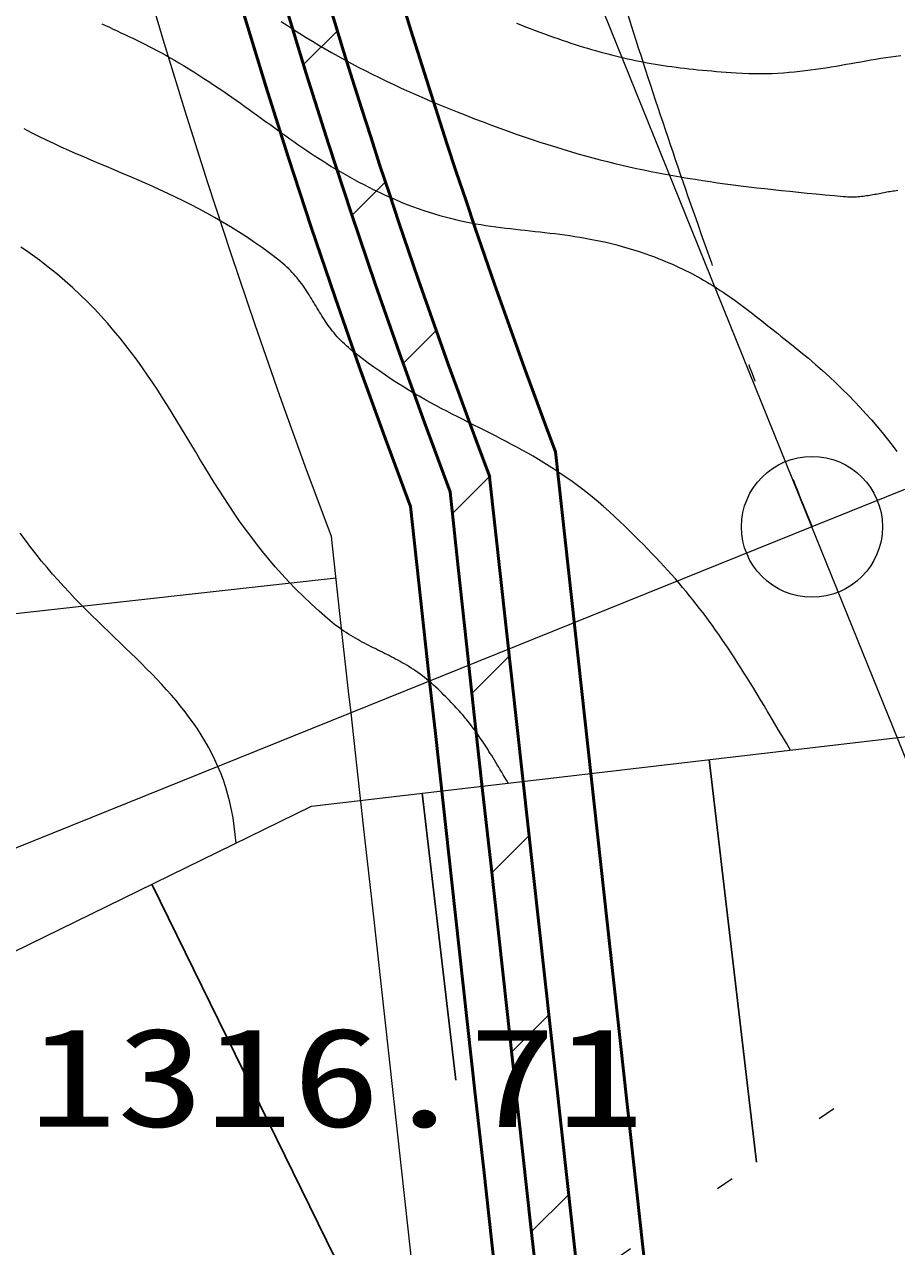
# Model space of a CAD drawing. Units: millimetres at full size, sheet at 1:500; details may follow other scales. Extents: x -209175 to 420500, y 0 to 351151.
# Drawn here: x 77836 to 84020, y 83761 to 92434 of the extents above; entities that cross this region are included whole.
import ezdxf
from ezdxf.enums import TextEntityAlignment as Align

# ---------------------------------------------------------------- set-up
doc = ezdxf.new("R2010")
doc.units = ezdxf.units.MM
doc.header["$LTSCALE"] = 500
doc.linetypes.add('USER1', pattern=[9.25, 6, -1.5, 0.25, -1.5])
doc.linetypes.add('USER2', pattern=[1.75, 0.25, -1.5])
for name, color, linetype, lineweight in [('D-BGD', 7, 'Continuous', 13), ('D-BGD-EXST', 7, 'Continuous', 25), ('D-BGD-HICN', 7, 'Continuous', 13), ('D-BGD-LWCN', 8, 'Continuous', 13), ('D-BGD-TXT', 7, 'Continuous', 13), ('D-BMK', 2, 'USER1', 13), ('D-BMK-HTXT', 7, 'Continuous', 13), ('D-BYP-STR4', 1, 'Continuous', 50), ('D-BYP-STR6', 3, 'Continuous', 13), ('D-BYP-STR7', 4, 'Continuous', 50)]:
    doc.layers.add(name, color=color, linetype=linetype, lineweight=lineweight)
doc.styles.add('ＭＳ ゴシック', font='')
doc.styles.get('ＭＳ ゴシック').set_extended_font_data('MS Gothic')

msp = doc.modelspace()

# ---------------------------------------------------------------- linework, layer by layer
at = {"layer": 'D-BGD'}
for p, q in [((80045.2, 88505.5), (71532.9, 87554.7)), ((79871.7, 86887.2), (85144.3, 87504.8)), ((76318, 85145.1), (79871.7, 86887.2))]:
    msp.add_line(p, q, dxfattribs=at)
at = {"layer": 'D-BGD', "linetype": 'USER2'}
msp.add_line((86456.6, 86726.1), (80542.6, 82648.8), dxfattribs=at)
at = {"layer": 'D-BGD'}
msp.add_lwpolyline([(80593.5, 83564), (80536.3, 84080.1), (80479.1, 84596.3), (80422, 85112.4), (80364.8, 85628.6), (80307.6, 86144.7), (80250.5, 86660.9), (80193.3, 87177), (80152.1, 87548.6), (80134.9, 87703.2), (80073.4, 88253.2), (80012.3, 88800.2), (79826.9, 89298.9), (79646.4, 89799.3), (79471, 90301.6), (79300.6, 90805.5), (79135.2, 91311.2), (78974.9, 91818.4), (78819.7, 92327.3), (78075.4, 94858.2)], dxfattribs=at)
at = {"layer": 'D-BGD-EXST'}
for p, q in [((82691.8, 87217.5), (83026.4, 84361.2)), ((80655.3, 86979), (80893.8, 84942.5)), ((78739.1, 86332), (80544.2, 82649.9))]:
    msp.add_line(p, q, dxfattribs=at)
at = {"layer": 'D-BGD-HICN'}
for points in [[(81324.7, 92443.3), (81356.9, 92430.4), (81389.7, 92417.5), (81423.3, 92404.7), (81457.1, 92391.9), (81490.4, 92379.6), (81523.2, 92367.5), (81555.6, 92355.8), (81587.4, 92344.5), (81618.9, 92333.5), (81649.9, 92322.8), (81680.6, 92312.4), (81710.9, 92302.3), (81740.8, 92292.6), (81770.5, 92283.1), (81799.9, 92273.9), (81829, 92265.1), (81857.9, 92256.5), (81886.6, 92248.2), (81915.2, 92240.1), (81943.5, 92232.3), (81971.8, 92224.8), (81999.9, 92217.6), (82028, 92210.5), (82056, 92203.8), (82084, 92197.2), (82112, 92190.9), (82140, 92184.8), (82168, 92179), (82196.1, 92173.3), (82224.4, 92167.9), (82252.7, 92162.6), (82281.2, 92157.6), (82309.9, 92152.7), (82338.7, 92148), (82367.8, 92143.5), (82397.1, 92139.2), (82426.7, 92135), (82456.7, 92131), (82486.9, 92127.2), (82517.5, 92123.5), (82548.4, 92119.9), (82579.8, 92116.5), (82611.5, 92113.2), (82643.8, 92110), (82676.5, 92106.9), (82709.7, 92104), (82743.4, 92101.1), (82777.7, 92098.4), (82812.5, 92095.7), (82848, 92093.2), (82884, 92090.7), (82928.3, 92088.2), (82971.7, 92086.4), (83014.5, 92085.5), (83056.6, 92085.4), (83098, 92085.9), (83138.8, 92087.1), (83179, 92089), (83218.7, 92091.4), (83257.8, 92094.4), (83296.5, 92097.9), (83334.7, 92101.8), (83372.4, 92106.2), (83409.7, 92111), (83446.7, 92116), (83483.4, 92121.4), (83519.7, 92127.1), (83555.8, 92132.9), (83591.6, 92138.9), (83627.3, 92145), (83662.7, 92151.3), (83698, 92157.5), (83733.2, 92163.8), (83768.3, 92170), (83803.4, 92176.2), (83838.4, 92182.2), (83873.5, 92188), (83908.6, 92193.7), (83943.8, 92199.1), (83979.1, 92204.2), (84014.5, 92208.9), (84050.1, 92213.3)], [(79336.1, 86624.7), (79330.8, 86686), (79323.8, 86745.6), (79314.9, 86803.5), (79304.4, 86859.8), (79292.2, 86914.6), (79278.4, 86968), (79263.1, 87019.9), (79246.2, 87070.6), (79227.9, 87119.9), (79208.1, 87168), (79187, 87215), (79164.5, 87260.9), (79140.8, 87305.7), (79115.9, 87349.6), (79089.7, 87392.6), (79062.5, 87434.8), (79034.1, 87476.2), (79004.8, 87516.9), (78974.4, 87557), (78943.1, 87596.4), (78910.9, 87635.4), (78877.9, 87673.9), (78844.1, 87712), (78809.5, 87749.8), (78774.2, 87787.3), (78738.3, 87824.6), (78701.8, 87861.8), (78664.7, 87898.9), (78627.1, 87936), (78589.1, 87973.2), (78550.6, 88010.4), (78511.8, 88047.9), (78472.7, 88085.6), (78433.3, 88123.5), (78393.6, 88161.9), (78353.8, 88200.7), (78313.9, 88240), (78273.9, 88279.8), (78233.9, 88320.3), (78193.9, 88361.4), (78154, 88403.3), (78114.2, 88446), (78074.6, 88489.6), (78035.1, 88534.1), (77996, 88579.6), (77957.1, 88626.2), (77918.6, 88673.9), (77880.5, 88722.8), (77842.3, 88773.1), (77805, 88822.9)]]:
    msp.add_lwpolyline(points, dxfattribs=at)
at = {"layer": 'D-BGD-LWCN'}
for points in [[(79657.1, 92455.9), (79700.7, 92426.9), (79744.6, 92398.4), (79788.7, 92370.3), (79833.1, 92342.6), (79877.7, 92315.2), (79922.8, 92288.1), (79968.3, 92261.4), (80014.2, 92235), (80060.6, 92208.8), (80107.5, 92182.9), (80155, 92157.3), (80203.2, 92131.9), (80252, 92106.7), (80301.5, 92081.6), (80351.7, 92056.8), (80402.7, 92032.1), (80454.6, 92007.5), (80507.3, 91983.1), (80561, 91958.7), (80615.6, 91934.5), (80671.2, 91910.2), (80727.8, 91886), (80785.6, 91861.9), (80844.4, 91837.7), (80904.4, 91813.5), (80965.7, 91789.3), (81027.5, 91765.3), (81088.3, 91742), (81148.3, 91719.5), (81207.4, 91697.8), (81265.6, 91676.7), (81323.2, 91656.4), (81380, 91636.7), (81436.1, 91617.8), (81491.6, 91599.4), (81546.5, 91581.7), (81600.9, 91564.7), (81654.8, 91548.2), (81708.2, 91532.3), (81761.2, 91517), (81813.9, 91502.2), (81866.3, 91488), (81918.3, 91474.2), (81970.2, 91461), (82021.9, 91448.3), (82073.4, 91436), (82124.9, 91424.2), (82176.3, 91412.8), (82227.7, 91401.9), (82279.2, 91391.3), (82330.7, 91381.1), (82382.4, 91371.3), (82434.3, 91361.8), (82486.3, 91352.7), (82538.7, 91343.8), (82591.4, 91335.3), (82644.4, 91327.1), (82697.8, 91319.1), (82751.7, 91311.3), (82806.1, 91303.8), (82861, 91296.5), (82916.6, 91289.5), (82972.7, 91282.5), (83029.5, 91275.8), (83087.1, 91269.2), (83145.4, 91262.7), (83204.5, 91256.3), (83264.4, 91250.1), (83325.3, 91243.9), (83387.1, 91237.7), (83449.9, 91231.7), (83513.8, 91225.6), (83578.7, 91219.6), (83644.7, 91213.5), (83658.4, 91212.4), (83671.9, 91211.6), (83685.1, 91211.1), (83698.1, 91210.9), (83711, 91211), (83723.6, 91211.3), (83736.1, 91211.8), (83748.4, 91212.6), (83760.6, 91213.5), (83772.6, 91214.7), (83784.5, 91216), (83796.2, 91217.5), (83807.8, 91219.1), (83819.3, 91220.8), (83830.7, 91222.7), (83842, 91224.6), (83853.2, 91226.6), (83864.4, 91228.7), (83875.5, 91230.8), (83886.5, 91233), (83897.5, 91235.2), (83908.4, 91237.4), (83919.4, 91239.5), (83930.3, 91241.7), (83941.2, 91243.8), (83952.1, 91245.8), (83963, 91247.8), (83973.9, 91249.6), (83984.9, 91251.4), (83995.9, 91253), (84007, 91254.5), (84018.1, 91255.9), (84029.2, 91257.1)], [(78383.7, 92439), (78410.6, 92426.5), (78437.7, 92413.9), (78464.9, 92401.3), (78492.4, 92388.6), (78519.9, 92375.7), (78547.7, 92362.6), (78575.7, 92349.4), (78603.9, 92335.9), (78632.3, 92322.1), (78661, 92308), (78689.9, 92293.6), (78719.1, 92278.8), (78748.5, 92263.6), (78778.2, 92248), (78808.2, 92231.9), (78838.5, 92215.3), (78869.1, 92198.1), (78900, 92180.4), (78931.3, 92162.1), (78962.9, 92143.1), (79000.5, 92120.1), (79037.3, 92097.1), (79073.3, 92074.3), (79108.6, 92051.6), (79143.2, 92029.1), (79177.1, 92006.6), (79210.4, 91984.3), (79243.1, 91962), (79275.3, 91939.9), (79306.9, 91918), (79338.1, 91896.1), (79368.8, 91874.4), (79399.1, 91852.8), (79429.1, 91831.3), (79458.7, 91809.9), (79488.1, 91788.6), (79517.2, 91767.5), (79546.1, 91746.5), (79574.8, 91725.6), (79603.4, 91704.9), (79632, 91684.2), (79660.4, 91663.7), (79688.9, 91643.3), (79717.4, 91623), (79745.9, 91602.9), (79774.6, 91582.9), (79803.3, 91563), (79832.3, 91543.2), (79861.5, 91523.5), (79890.9, 91504), (79920.6, 91484.6), (79950.7, 91465.3), (79981.1, 91446.2), (80011.9, 91427.1), (80043.2, 91408.2), (80075, 91389.4), (80107.3, 91370.8), (80140.1, 91352.3), (80173.6, 91333.9), (80207.7, 91315.6), (80242.5, 91297.4), (80277.9, 91279.4), (80314.2, 91261.5), (80351.2, 91243.8), (80389.1, 91226.1), (80427.8, 91208.6), (80467.5, 91191.2), (80508.1, 91174), (80548.5, 91157.4), (80588.5, 91141.9), (80628, 91127.4), (80667, 91113.8), (80705.7, 91101.2), (80743.9, 91089.3), (80781.7, 91078.3), (80819.2, 91068.1), (80856.3, 91058.5), (80893.2, 91049.7), (80929.7, 91041.5), (80965.9, 91033.8), (81001.9, 91026.8), (81037.7, 91020.2), (81073.3, 91014.1), (81108.7, 91008.5), (81143.9, 91003.2), (81179, 90998.2), (81213.9, 90993.6), (81248.8, 90989.2), (81283.6, 90985), (81318.3, 90980.9), (81353, 90977), (81387.7, 90973.2), (81422.5, 90969.4), (81457.2, 90965.6), (81492, 90961.8), (81526.9, 90957.8), (81561.9, 90953.8), (81597.1, 90949.5), (81632.3, 90945.1), (81667.8, 90940.3), (81703.4, 90935.3), (81739.3, 90929.9), (81775.3, 90924.1), (81811.7, 90917.9), (81848.3, 90911.3), (81885.2, 90904.1), (81922.5, 90896.3), (81960.1, 90887.9), (81998, 90878.9), (82036.4, 90869.2), (82075.1, 90858.7), (82114.3, 90847.5), (82154, 90835.5), (82194.1, 90822.6), (82234.8, 90808.8), (82275.9, 90794), (82303.1, 90783.8), (82329.6, 90773.6), (82355.6, 90763.3), (82381.1, 90752.9), (82406, 90742.5), (82430.4, 90731.9), (82454.4, 90721.2), (82477.9, 90710.4), (82500.9, 90699.6), (82523.6, 90688.6), (82545.8, 90677.5), (82567.7, 90666.3), (82589.2, 90654.9), (82610.4, 90643.5), (82631.3, 90631.9), (82651.9, 90620.2), (82672.2, 90608.3), (82692.3, 90596.3), (82712.2, 90584.2), (82731.8, 90571.9), (82751.3, 90559.5), (82770.6, 90546.9), (82789.8, 90534.1), (82808.9, 90521.2), (82827.9, 90508.1), (82846.8, 90494.9), (82865.6, 90481.5), (82884.5, 90467.9), (82903.3, 90454.1), (82922.1, 90440.1), (82941, 90425.9), (82959.9, 90411.6), (82978.9, 90397), (82998, 90382.3), (83017.3, 90367.3), (83036.6, 90352.1), (83056.2, 90336.8), (83075.9, 90321.2), (83095.8, 90305.3), (83116, 90289.3), (83136.4, 90273), (83157.1, 90256.5), (83178, 90239.8), (83199.3, 90222.8), (83220.9, 90205.5), (83242.9, 90188.1), (83265.3, 90170.3), (83288.1, 90152.3), (83342.5, 90108.7), (83395.3, 90065.1), (83446.4, 90021.4), (83496, 89977.8), (83544, 89934.2), (83590.5, 89890.5), (83635.7, 89846.8), (83679.4, 89803), (83721.9, 89759.2), (83763.2, 89715.3), (83803.3, 89671.2), (83842.3, 89627.1), (83880.3, 89582.8), (83917.3, 89538.4), (83953.4, 89493.8), (83988.6, 89449.1), (84023, 89404.2)], [(83267.9, 87285), (83239.4, 87333.4), (83211.6, 87380.7), (83184.3, 87426.7), (83157.7, 87471.7), (83131.6, 87515.6), (83106, 87558.5), (83080.8, 87600.4), (83056.2, 87641.4), (83031.9, 87681.4), (83008, 87720.6), (82984.4, 87758.9), (82961.2, 87796.5), (82938.2, 87833.3), (82915.4, 87869.3), (82892.8, 87904.7), (82870.4, 87939.5), (82848.1, 87973.6), (82825.8, 88007.2), (82803.7, 88040.2), (82781.5, 88072.8), (82759.3, 88104.9), (82737.1, 88136.6), (82714.7, 88167.9), (82692.3, 88198.9), (82669.6, 88229.6), (82646.8, 88260), (82623.7, 88290.2), (82600.4, 88320.2), (82576.7, 88350.1), (82552.7, 88379.9), (82528.3, 88409.6), (82503.5, 88439.3), (82478.3, 88468.9), (82452.5, 88498.7), (82426.2, 88528.5), (82399.4, 88558.4), (82372, 88588.5), (82343.9, 88618.8), (82315.2, 88649.4), (82285.8, 88680.2), (82255.6, 88711.3), (82224.7, 88742.8), (82193, 88774.7), (82160.4, 88807), (82126.9, 88839.7), (82092.5, 88873), (82057.2, 88906.8), (82020.9, 88941.2), (81981.5, 88977.7), (81942.4, 89012.7), (81903.3, 89046.4), (81864.4, 89078.9), (81825.6, 89110.2), (81787, 89140.3), (81748.4, 89169.4), (81709.9, 89197.4), (81671.5, 89224.5), (81633.2, 89250.6), (81595, 89275.9), (81556.8, 89300.4), (81518.6, 89324.1), (81480.5, 89347.2), (81442.5, 89369.6), (81404.4, 89391.4), (81366.4, 89412.8), (81328.4, 89433.6), (81290.4, 89454.1), (81252.3, 89474.2), (81214.3, 89494), (81176.2, 89513.6), (81138.1, 89533.1), (81099.9, 89552.4), (81061.7, 89571.6), (81023.5, 89590.9), (80985.1, 89610.2), (80946.7, 89629.6), (80908.2, 89649.2), (80869.6, 89669), (80830.9, 89689), (80792, 89709.4), (80753.1, 89730.3), (80714, 89751.5), (80674.8, 89773.3), (80635.4, 89795.6), (80595.9, 89818.6), (80556.2, 89842.2), (80516.3, 89866.6), (80476.3, 89891.7), (80436, 89917.8), (80395.6, 89944.7), (80354.9, 89972.6), (80314.1, 90001.5), (80273, 90031.4), (80231.6, 90062.6), (80190.1, 90094.9), (80148.2, 90128.4), (80133.1, 90141), (80118.6, 90153.7), (80104.7, 90166.5), (80091.3, 90179.3), (80078.4, 90192.3), (80066, 90205.3), (80054, 90218.4), (80042.5, 90231.5), (80031.3, 90244.7), (80020.6, 90258), (80010.2, 90271.4), (80000.1, 90284.7), (79990.3, 90298.2), (79980.8, 90311.6), (79971.6, 90325.1), (79962.6, 90338.7), (79953.8, 90352.3), (79945.1, 90365.8), (79936.6, 90379.5), (79928.2, 90393.1), (79919.9, 90406.7), (79911.7, 90420.3), (79903.6, 90434), (79895.4, 90447.6), (79887.3, 90461.2), (79879.1, 90474.9), (79870.8, 90488.5), (79862.5, 90502), (79854.1, 90515.6), (79845.5, 90529.1), (79836.8, 90542.6), (79827.9, 90556), (79818.7, 90569.5), (79809.4, 90582.8), (79799.7, 90596.1), (79789.8, 90609.4), (79779.6, 90622.5), (79769, 90635.7), (79758.1, 90648.7), (79746.8, 90661.7), (79735, 90674.6), (79722.8, 90687.4), (79710.2, 90700.1), (79697, 90712.7), (79683.4, 90725.3), (79669.1, 90737.7), (79654.4, 90750), (79639, 90762.2), (79581.4, 90806), (79524.1, 90847.8), (79467, 90887.8), (79410, 90926.2), (79353.3, 90962.9), (79296.8, 90998.1), (79240.5, 91031.9), (79184.4, 91064.3), (79128.5, 91095.4), (79072.7, 91125.4), (79017.2, 91154.2), (78961.8, 91182.1), (78906.6, 91209.1), (78851.5, 91235.2), (78796.7, 91260.6), (78742, 91285.4), (78687.4, 91309.6), (78633, 91333.3), (78578.8, 91356.7), (78524.7, 91379.7), (78470.8, 91402.6), (78417, 91425.3), (78363.3, 91448), (78309.8, 91470.8), (78256.4, 91493.7), (78203.1, 91516.8), (78150, 91540.3), (78096.9, 91564.2), (78044, 91588.5), (77991.2, 91613.5), (77938.5, 91639.1), (77885.9, 91665.5), (77833.4, 91692.8)], [(81265.4, 87050.5), (81253.7, 87070.3), (81242.3, 87089.7), (81231.1, 87108.6), (81220.2, 87127.1), (81209.5, 87145.1), (81199, 87162.7), (81188.7, 87179.9), (81178.5, 87196.7), (81168.6, 87213.2), (81158.8, 87229.2), (81149.1, 87245), (81139.6, 87260.4), (81130.1, 87275.5), (81120.8, 87290.3), (81111.5, 87304.8), (81102.3, 87319), (81093.1, 87333.1), (81084, 87346.8), (81074.9, 87360.4), (81065.8, 87373.8), (81056.7, 87386.9), (81047.6, 87399.9), (81038.4, 87412.8), (81029.2, 87425.5), (81019.9, 87438.1), (81010.5, 87450.6), (81001.1, 87463), (80991.5, 87475.3), (80981.8, 87487.6), (80971.9, 87499.8), (80961.9, 87512), (80951.7, 87524.1), (80941.4, 87536.3), (80930.8, 87548.5), (80920, 87560.8), (80909, 87573), (80897.8, 87585.4), (80886.3, 87597.8), (80874.5, 87610.4), (80862.4, 87623), (80850, 87635.8), (80837.3, 87648.7), (80824.3, 87661.8), (80810.9, 87675), (80797.2, 87688.5), (80783.1, 87702.2), (80768.6, 87716), (80753.7, 87730.2), (80737.5, 87745.1), (80721.4, 87759.5), (80705.4, 87773.3), (80689.4, 87786.5), (80673.4, 87799.3), (80657.5, 87811.6), (80641.6, 87823.5), (80625.7, 87834.9), (80609.9, 87845.9), (80594.1, 87856.5), (80578.3, 87866.8), (80562.5, 87876.7), (80546.8, 87886.3), (80531, 87895.6), (80515.3, 87904.7), (80499.6, 87913.6), (80483.9, 87922.2), (80468.2, 87930.6), (80452.5, 87938.9), (80436.8, 87947), (80421.1, 87955.1), (80405.3, 87963), (80389.6, 87970.9), (80373.9, 87978.7), (80358.1, 87986.5), (80342.3, 87994.3), (80326.5, 88002.2), (80310.7, 88010.1), (80294.9, 88018.1), (80279, 88026.2), (80263.1, 88034.4), (80247.2, 88042.7), (80231.2, 88051.3), (80215.2, 88060), (80199.1, 88069), (80183, 88078.2), (80166.8, 88087.7), (80150.6, 88097.5), (80134.4, 88107.7), (80118.1, 88118.1), (80101.7, 88129), (80085.3, 88140.2), (80068.8, 88151.9), (80052.2, 88164), (80035.5, 88176.6), (80018.8, 88189.6), (80002.1, 88203.2), (79985.2, 88217.3), (79925.8, 88269.2), (79868.6, 88321.3), (79813.6, 88373.7), (79760.7, 88426.4), (79709.8, 88479.4), (79660.8, 88532.5), (79613.5, 88586), (79567.9, 88639.6), (79523.9, 88693.4), (79481.3, 88747.4), (79440.1, 88801.5), (79400.2, 88855.8), (79361.4, 88910.2), (79323.7, 88964.8), (79286.9, 89019.4), (79251, 89074), (79215.8, 89128.8), (79181.3, 89183.5), (79147.3, 89238.3), (79113.8, 89293.1), (79080.6, 89347.9), (79047.7, 89402.7), (79014.9, 89457.4), (78982.2, 89512), (78949.3, 89566.6), (78916.4, 89621), (78883.1, 89675.4), (78849.5, 89729.6), (78815.4, 89783.7), (78780.7, 89837.6), (78745.3, 89891.3), (78709.2, 89944.8), (78672.2, 89998.1), (78634.2, 90051.2), (78595.1, 90104), (78554.9, 90156.6), (78513.3, 90208.9), (78470.4, 90260.8), (78425.9, 90312.5), (78379.9, 90363.8), (78332.2, 90414.8), (78282.7, 90465.4), (78231.2, 90515.6), (78177.8, 90565.4), (78122.3, 90614.8), (78064.5, 90663.7), (78004.5, 90712.2), (77942, 90760.3), (77908.8, 90784.8), (77875.8, 90808.5), (77843, 90831.3), (77810.6, 90853.3)]]:
    msp.add_lwpolyline(points, dxfattribs=at)
at = {"layer": 'D-BMK'}
msp.add_line((85989.9, 82508), (83420.8, 88868.8), dxfattribs=at)
msp.add_arc((129782.3, 107593.6), 50000, 185.67988, 201.99314, dxfattribs=at)
at = {"layer": 'D-BMK-HTXT', "color": 3}
msp.add_line((83420.8, 88868.8), (81298.8, 94122.9), dxfattribs=at)
at = {"layer": 'D-BMK-HTXT'}
for p, q in [((94880.4, 93497.2), (83420.8, 88868.8)), ((83420.8, 88868.8), (73684.9, 84936.6))]:
    msp.add_line(p, q, dxfattribs=at)
msp.add_circle((83420.8, 88868.8), 500, dxfattribs=at)
at = {"layer": 'D-BYP-STR4'}
for p, q in [((82512.8, 81103.7), (81602.7, 89400.8)), ((82049.2, 80916.4), (81134.9, 89224.1))]:
    msp.add_line(p, q, dxfattribs=at)
for radius in [52000, 51500]:
    msp.add_arc((129782.3, 107593.6), radius, 185.67988, 200.68677, dxfattribs=at)
at = {"layer": 'D-BYP-STR6'}
for p, q in [((79814.8, 92149.9), (80054.6, 92389.6)), ((80158.1, 91079.1), (80395.5, 91316.4)), ((80520.8, 90027.6), (80755.5, 90262.3)), ((80870.9, 88963.6), (81134, 89226.6)), ((81008.6, 87687.2), (81274.8, 87953.3)), ((81149.6, 86414.1), (81415, 86679.4)), ((81290.6, 85141.1), (81555.2, 85405.5)), ((81431.6, 83868), (81695.3, 84131.6))]:
    msp.add_line(p, q, dxfattribs=at)
at = {"layer": 'D-BYP-STR7'}
for points in [[(81485.1, 83384.8), (81428, 83901), (81370.8, 84417.2), (81313.6, 84933.3), (81256.5, 85449.5), (81199.3, 85965.6), (81142.1, 86481.8), (81085, 86997.9), (81027.8, 87514.1), (80986.6, 87885.7), (80970.3, 88037.9), (80912.2, 88579.5), (80854.3, 89118.2), (80672, 89608.4), (80494.6, 90100.3), (80322.1, 90594.1), (80154.6, 91089.5), (79992, 91586.6), (79834.5, 92085.3), (79681.9, 92585.6), (78950.1, 95073.7)], [(81207, 83272.5), (81149.8, 83788.7), (81092.6, 84304.8), (81035.5, 84821), (80978.3, 85337.1), (80921.1, 85853.3), (80864, 86369.4), (80806.8, 86885.6), (80749.6, 87401.7), (80708.5, 87773.3), (80691.8, 87926.3), (80632.6, 88470.7), (80573.6, 89012.2), (80390.3, 89505.2), (80211.9, 90000), (80038.4, 90496.6), (79869.9, 90994.9), (79706.4, 91494.8), (79548, 91996.4), (79394.5, 92499.5), (78658.5, 95001.8)]]:
    msp.add_lwpolyline(points, dxfattribs=at)

# ---------------------------------------------------------------- texts
at = {"layer": 'D-BGD-TXT', "style": 'ＭＳ ゴシック', "width": 1.3}
msp.add_text('1316.71', height=705, rotation=359.993, dxfattribs=at).set_placement((77865.9, 85315.9), align=Align.TOP_LEFT)

doc.saveas('drawing.dxf')
